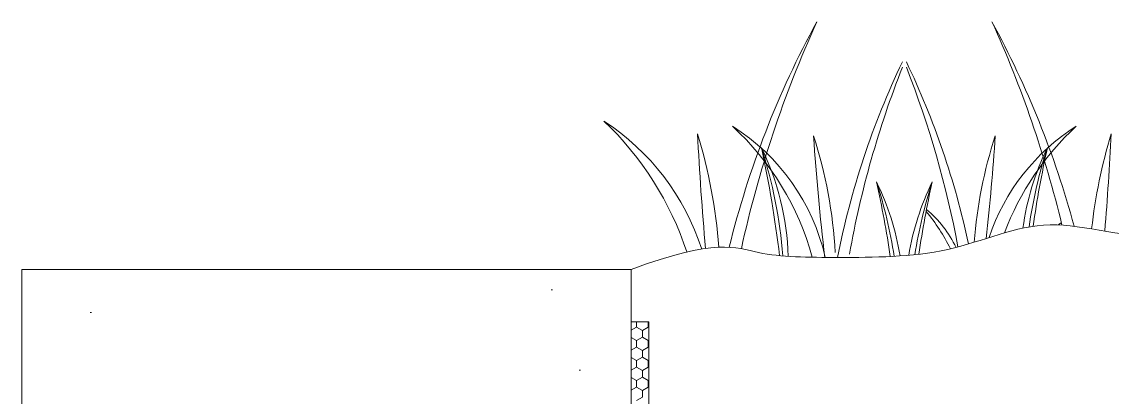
# Model space of a CAD drawing. Header units: millimetres. Extents: x -1245 to 7283, y 1609 to 4579.
# Drawn here: x 3501.7 to 3761.4, y 3474.7 to 3564.1 of the extents above; entities that cross this region are included whole.
import ezdxf

# ---------------------------------------------------------------- set-up
doc = ezdxf.new("R2010")
doc.units = ezdxf.units.MM

msp = doc.modelspace()

# ---------------------------------------------------------------- hatches: boundary and pattern name
at = {"lineweight": 5}
h = msp.add_hatch(dxfattribs=at)
h.set_pattern_fill('AR-CONC', color=256)
h.set_pattern_definition([(50, (-4596.65, 1603.03), (182.1847, -15.939), [19.05, -209.55]), (355, (-4596.65, 1603.03), (-35.2434, 191.057), [15.24, -167.6406]), (100.4514, (-4581.46, 1601.7), (146.9412, 175.1178), [16.19, -178.0902]), (46.1842, (-4596.65, 1653.83), (271.079, -42.0423), [28.575, -314.325]), (96.6356, (-4574.06, 1650.32), (237.404, 247.426), [24.285, -267.1356]), (351.1842, (-4596.65, 1653.83), (237.404, 247.426), [22.86, -251.46]), (21, (-4571.25, 1641.13), (151.6144, -102.2652), [19.05, -209.55]), (326, (-4571.25, 1641.13), (61.802, 184.188), [15.24, -167.64]), (71.4514, (-4558.61, 1632.6), (213.4164, 81.9228), [16.19, -178.09]), (37.5, (-4596.646, 1603.026), (3.0886, 84.55504), [0, -165.608, 0, -170.18, 0, -168.275]), (7.5, (-4596.65, 1603.03), (66.8197, 100.1806), [0, -97.028, 0, -161.798, 0, -64.135]), (327.5, (-4653.29, 1603.026), (135.5906, -5.72874), [0, -63.5, 0, -198.12, 0, -262.89]), (317.5, (-4678.69, 1603.03), (148.1292, 25.4265), [0, -82.55, 0, -131.572, 0, -186.69])])
h.paths.add_polyline_path([(5919.24, 3505.11), (5774.1, 3505.11), (5774.1, 3025.08), (5754.1, 3005.08), (3666.85, 3005.08), (3646.85, 3025.08), (3646.85, 3505.11), (3501.7, 3505.11), (3501.7, 2859.93), (3646.85, 2859.93), (5774.1, 2859.93), (5919.24, 2859.93)])

# ---------------------------------------------------------------- linework, layer by layer
for p, q in [((3501.7, 2859.93), (3501.7, 3505.11)), ((3501.7, 3505.11), (3646.85, 3505.11)), ((3646.85, 3505.11), (3646.85, 3492.63))]:
    msp.add_line(p, q, dxfattribs=at)
at = {"linetype": 'Continuous', "lineweight": 5}
for p, q in [((3648.12, 3491.36), (3648.12, 3492.63)), ((3650.87, 3491.36), (3650.87, 3492.63)), ((3648.12, 3491.36), (3646.85, 3490.62)), ((3649.5, 3490.56), (3648.12, 3491.36)), ((3650.87, 3491.36), (3649.5, 3490.56)), ((3649.5, 3488.98), (3649.5, 3490.56)), ((3651.01, 3491.28), (3650.87, 3491.36)), ((3648.12, 3488.18), (3646.85, 3488.92)), ((3649.5, 3488.98), (3648.12, 3488.18)), ((3648.12, 3486.6), (3648.12, 3488.18)), ((3650.87, 3488.18), (3649.5, 3488.98)), ((3651.01, 3488.26), (3650.87, 3488.18)), ((3650.87, 3486.6), (3650.87, 3488.18)), ((3648.12, 3486.6), (3646.85, 3485.86)), ((3649.5, 3485.8), (3648.12, 3486.6)), ((3650.87, 3486.6), (3649.5, 3485.8)), ((3649.5, 3484.21), (3649.5, 3485.8)), ((3651.01, 3486.52), (3650.87, 3486.6)), ((3648.12, 3483.42), (3646.85, 3484.15)), ((3649.5, 3484.21), (3648.12, 3483.42)), ((3648.12, 3481.83), (3648.12, 3483.42)), ((3650.87, 3483.42), (3649.5, 3484.21)), ((3651.01, 3483.5), (3650.87, 3483.42)), ((3650.87, 3481.83), (3650.87, 3483.42)), ((3648.12, 3481.83), (3646.85, 3481.1)), ((3649.5, 3481.04), (3648.12, 3481.83)), ((3650.87, 3481.83), (3649.5, 3481.04)), ((3649.5, 3479.45), (3649.5, 3481.04)), ((3651.01, 3481.75), (3650.87, 3481.83)), ((3648.12, 3478.66), (3646.85, 3479.39)), ((3648.12, 3477.07), (3646.85, 3476.34)), ((3649.5, 3479.45), (3648.12, 3478.66)), ((3648.12, 3477.07), (3648.12, 3478.66)), ((3649.5, 3476.28), (3648.12, 3477.07)), ((3650.87, 3478.66), (3649.5, 3479.45)), ((3650.87, 3477.07), (3649.5, 3476.28)), ((3651.01, 3478.74), (3650.87, 3478.66)), ((3650.87, 3477.07), (3650.87, 3478.66)), ((3651.01, 3476.99), (3650.87, 3477.07)), ((3649.5, 3474.69), (3648.12, 3473.9)), ((3649.5, 3474.69), (3649.5, 3476.28))]:
    msp.add_line(p, q, dxfattribs=at)
at = {"lineweight": 5}
msp.add_lwpolyline([(3646.85, 3303.63), (3646.85, 3492.63), (3651.01, 3492.63), (3651.01, 3301.23)], dxfattribs=at)
for centre, radius, start, end in [((3886.26, 3457.3), 222.52, 151.3234, 166.1962), ((3936.74, 3452.36), 269.92, 155.5501, 167.6587), ((3487.02, 3452.36), 269.92, 13.5626, 24.4499), ((3537.5, 3457.3), 222.52, 15.1308, 28.6766), ((3884.71, 3471.26), 192.26, 154.3375, 168.9883), ((3928.39, 3467.79), 233.21, 158.5018, 169.8813), ((3539.06, 3471.26), 192.26, 11.9825, 25.6625), ((3495.37, 3467.79), 233.21, 10.5448, 21.4982), ((3608.75, 3492.21), 57.66, 17.9427, 56.7897), ((3588.07, 3485.52), 75.82, 18.2581, 46.4297), ((3541.67, 3500.65), 126.42, 4.4257, 16.9125), ((4353.75, 3571.65), 691.97, 182.83516, 185.10264), ((3644.43, 3497.02), 49.82, 12.7191, 57.8411), ((3626.67, 3490.91), 65.51, 15.1354, 47.4811), ((3586.34, 3503.24), 109.23, 3.0919, 17.9638), ((4286.74, 3577.46), 597.87, 183.88652, 186.67262), ((3837.42, 3503.24), 109.23, 162.0362, 175.6164), ((3137.03, 3577.46), 597.87, 353.76127, 356.11348), ((3779.34, 3497.02), 49.82, 122.1589, 161.6429), ((3797.09, 3490.91), 65.51, 132.5189, 159.5207), ((3882.1, 3500.65), 126.42, 163.0875, 173.585), ((3070.01, 3571.65), 691.97, 355.24152, 357.16484), ((3569.84, 3499.15), 113.49, 4.6332, 17.9508), ((3621.26, 3506.45), 62.96, 1.612, 26.0762), ((3419.06, 3477.37), 264.91, 6.7251, 12.3719), ((3802.5, 3506.45), 62.96, 153.9238, 172.2503), ((3853.92, 3499.15), 113.49, 162.0492, 171.858), ((4004.7, 3477.37), 264.91, 167.6281, 171.7506), ((3648.7, 3498.27), 62.96, 9.1949, 26.0762), ((3597.28, 3490.96), 113.49, 8.7558, 17.9508), ((3446.5, 3469.18), 264.91, 8.4672, 12.3719), ((3775.06, 3498.27), 62.96, 153.9238, 170.6536), ((3826.48, 3490.96), 113.49, 162.0492, 171.0444), ((3977.26, 3469.18), 264.91, 167.6281, 171.4132), ((3681.93, 3489.76), 45.66, 26.352, 39.6861), ((3698.02, 3497.23), 29.3, 26.6304, 49.2047), ((3759.49, 3500.03), 19.18, 122.5299, 125.1685), ((3769.65, 3495.99), 28.77, 135.3789, 136.7682)]:
    msp.add_arc(centre, radius, start, end, dxfattribs=at)
msp.add_open_spline([(3851.17, 3505.11), (3807.24, 3516.3), (3773.34, 3509), (3745.73, 3519.35), (3723.19, 3507.98), (3694.77, 3507.98), (3676.49, 3507.98), (3666.95, 3512.65), (3646.85, 3505.11)], degree=3, dxfattribs=at)

doc.saveas('drawing.dxf')
